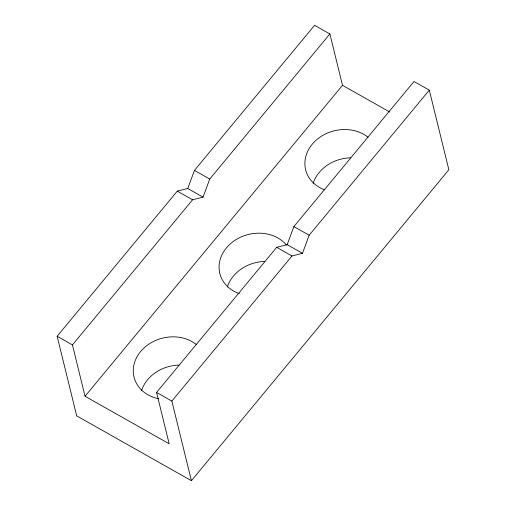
<?xml version="1.0" encoding="UTF-8"?>
<svg xmlns="http://www.w3.org/2000/svg" width="506" height="506" viewBox="0 0 506 506"><rect width="100%" height="100%" fill="white"/><g stroke="black" fill="none" stroke-linecap="round" stroke-linejoin="round"><path stroke-width="0.76" d="M57.14 336.256L72.434 344.902L85.052 396.268L169.181 443.806L156.563 392.441L276.706 247.326L287.18 244.664L293.866 226.599L414.009 81.485L429.303 90.125L448.86 169.744L191.413 480.7L76.697 415.875L57.14 336.256L177.283 191.141L187.758 188.485L194.443 170.414L314.587 25.3L329.88 33.946L342.499 85.312L389.69 111.978M72.434 344.902L192.577 199.788L203.051 197.125L209.743 179.054L329.88 33.946M191.413 480.7L171.857 401.081L292 255.973L302.474 253.31L309.16 235.239L429.303 90.125M85.052 396.268L342.499 85.312M194.443 170.414L209.743 179.054M293.866 226.599L309.16 235.239M187.758 188.485L203.051 197.125M287.18 244.664L302.474 253.31M177.283 191.141L192.577 199.788M276.706 247.326L292 255.973M156.563 392.441L171.857 401.081M158.859 398.798A37.09 30.999 -13.8 0 1 138.752 353.985A37.09 30.999 -13.8 0 1 196.385 344.535M239.332 293.67A37.09 30.999 -13.8 0 1 228.332 245.758A37.09 30.999 -13.8 0 1 286.497 245.113M227.333 287.01A37.09 30.999 -13.8 0 1 264.733 261.444M324.504 189.782A37.09 30.999 -13.8 0 1 312.208 144.267A37.09 30.999 -13.8 0 1 368.014 137.234M313.144 183.362A37.09 30.999 -13.8 0 1 350.55 157.79M141.516 390.664A37.09 30.999 -13.8 0 1 178.915 365.098"/></g></svg>
